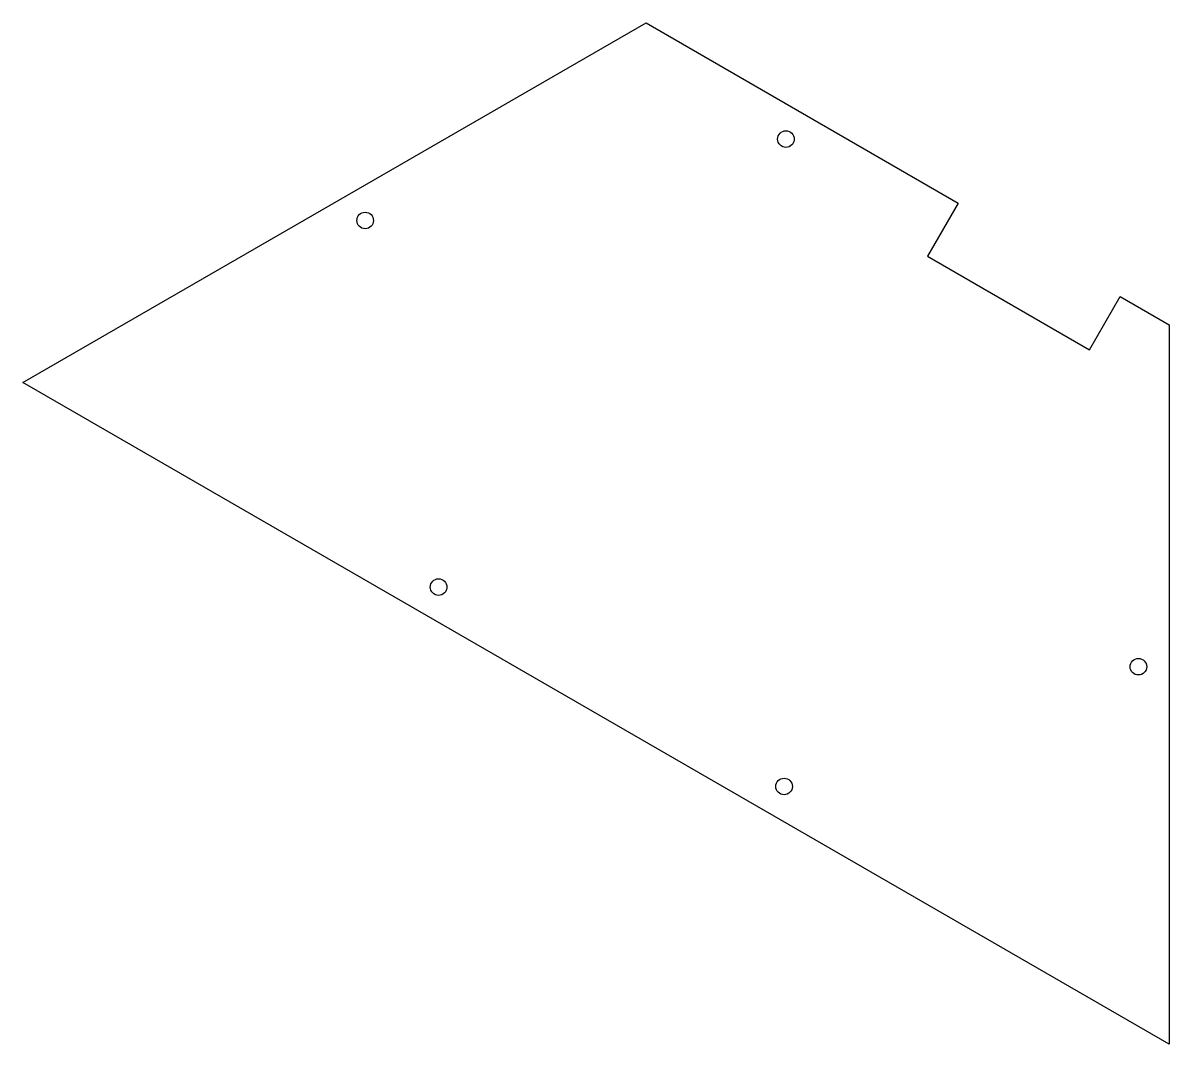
# Model space of a CAD drawing. Header units: millimetres. Extents: x -494 to -19, y -318 to 105.
import ezdxf

# ---------------------------------------------------------------- set-up
doc = ezdxf.new("R2010")
doc.units = ezdxf.units.MM
doc.layers.add('Sketch117', color=7, linetype='CONTINUOUS')

msp = doc.modelspace()

# ---------------------------------------------------------------- linework, layer by layer
at = {"layer": 'Sketch117'}
for p, q in [((-493.76, -43.9598), (-235.86, 104.939)), ((-235.86, 104.939), (-106.704, 30.3708)), ((-106.704, 30.3708), (-119.404, 8.37373)), ((-119.404, 8.37373), (-52.3134, -30.3613)), ((-52.3134, -30.3613), (-39.6134, -8.36422)), ((-39.6134, -8.36422), (-19.4158, -20.0254)), ((-19.4158, -20.0254), (-19.4158, -317.823)), ((-19.4158, -317.823), (-493.76, -43.9598))]:
    msp.add_line(p, q, dxfattribs=at)
for centre in [(-177.982, 56.8582), (-352.11, 23.1572), (-321.728, -128.618), (-32.1158, -161.592), (-178.748, -211.168)]:
    msp.add_circle(centre, 3.429, dxfattribs=at)

doc.saveas('drawing.dxf')
